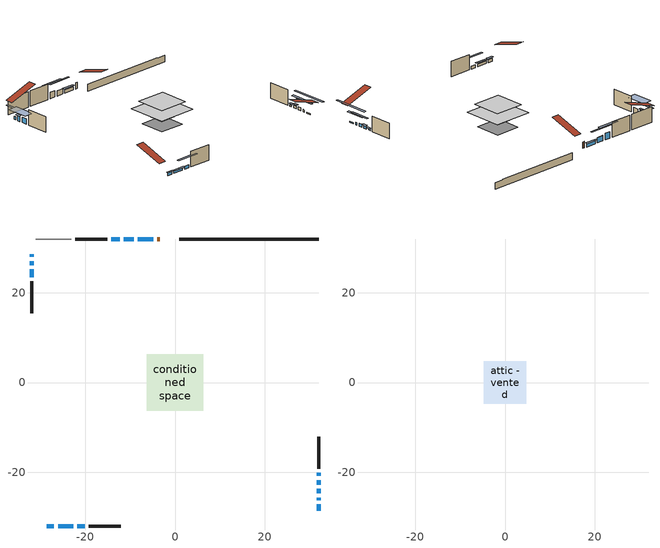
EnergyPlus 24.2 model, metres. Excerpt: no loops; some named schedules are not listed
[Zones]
conditioned space
 floor othersidecoefficients (Floor1 construction): -2.45,-2.45 -2.45,2.45 2.45,2.45 2.45,-2.45 z0.46
 floor adiabatic (AdiabaticFloorConstruction): -6.32,-6.32 -6.32,6.32 6.32,6.32 6.32,-6.32 z2.9
 floor foundation (Slab1 construction): -4.12,-4.12 -4.12,4.12 4.12,4.12 4.12,-4.12 z-1.75
 wall outside (AdiabaticWallConstruction 1): -3.39,32.02 -3.98,32.02 z0.46:2.49
 wall outside (AdiabaticWallConstruction): -32.02,28.63 -32.02,28.02 / -28.63,-32.02 -27,-32.02 / 32.02,-24.74 32.02,-23.72 / -21.79,-32.02 -20.17,-32.02 / 32.02,-22.8 32.02,-21.78 z0.46:1.38; -4.9,32.02 -8.26,32.02 z0.46:1.53; -26.07,-32.02 -22.72,-32.02 z0.46:1.27; -32.02,27.09 -32.02,26.17 z0.46:2.19; 32.02,-28.63 32.02,-27.21 z0.46:0.77; 32.02,-26.28 32.02,-25.67 z0.46:1.17; -9.19,32.02 -11.42,32.02 / -32.02,25.25 -32.02,23.47 z0.46:2.14; -12.35,32.02 -14.18,32.02 z0.46:2.49; 32.02,-20.85 32.02,-20.14 z0.46:1.02
 wall outside (Wall1 construction): -15.11,32.02 -22.22,32.02 / -19.24,-32.02 -12.12,-32.02 / -32.02,22.54 -32.02,15.43 / 32.02,-19.21 32.02,-12.1 z0.46:5.34
 wall foundation (FoundationWall1 construction): 0.93,32.02,-1.75 0.93,32.02,0.46 28.91,32.02,0.46 28.91,32.02,0.32 32.02,32.02,0.32 32.02,32.02,-1.75
 wall adiabatic (Wall3 construction): -23.15,32.02 -31.09,32.02 z0.46:5.34
 window (WindowConstruction 12): -32.02,28.63 -32.02,28.02 z0.46:1.37
 window (WindowConstruction 8): -4.9,32.02 -8.26,32.02 z0.46:1.53
 window (WindowConstruction 9): -28.63,-32.02 -27,-32.02 z0.46:1.37
 window (WindowConstruction 10): -26.07,-32.02 -22.72,-32.02 z0.46:1.27
 window (WindowConstruction 11): -32.02,27.09 -32.02,26.17 z0.46:2.19
 window (WindowConstruction 13): 32.02,-28.63 32.02,-27.21 z0.46:0.76
 window (WindowConstruction): 32.02,-26.28 32.02,-25.67 z0.46:1.17
 window (WindowConstruction 1): 32.02,-24.74 32.02,-23.72 z0.46:1.37
 window (WindowConstruction 2): -9.19,32.02 -11.42,32.02 z0.46:2.14
 window (WindowConstruction 3): -12.35,32.02 -14.18,32.02 z0.46:2.49
 window (WindowConstruction 4): -21.79,-32.02 -20.17,-32.02 z0.46:1.37
 window (WindowConstruction 5): -32.02,25.25 -32.02,23.47 z0.46:2.14
 window (WindowConstruction 6): 32.02,-22.8 32.02,-21.78 z0.46:1.37
 window (WindowConstruction 7): 32.02,-20.85 32.02,-20.14 z0.46:1.02
 door (Door): -3.39,32.02 -3.98,32.02 z0.46:2.49
 ceiling adiabatic (AdiabaticFloorConstruction): 6.32,-6.32 6.32,6.32 -6.32,6.32 -6.32,-6.32 z2.9
attic - vented
 floor to conditioned space (Floor2 construction Reversed): -4.8,-4.8 -4.8,4.8 4.8,4.8 4.8,-4.8 z5.34
 roof outside (Roof1 construction): -2.46,32.02,5.34 -2.46,22.68,8.45 0,22.68,8.45 0,32.02,5.34; -29.56,-32.02,5.34 -29.56,-22.68,8.45 -32.02,-22.68,8.45 -32.02,-32.02,5.34; -32.02,29.56,5.34 -22.68,29.56,8.45 -22.68,32.02,8.45 -32.02,32.02,5.34; 32.02,-29.56,5.34 22.68,-29.56,8.45 22.68,-32.02,8.45 32.02,-32.02,5.34
shading: -32.02,25.28 -32.02,31.37 -32.63,31.37 -32.63,25.28 z4.11; -8.56,32.02 -4.61,32.02 -4.61,32.63 -8.56,32.63 z1.83; -26.7,-32.02 -28.93,-32.02 -28.93,-32.63 -26.7,-32.63 z1.67; -22.42,-32.02 -26.37,-32.02 -26.37,-32.63 -22.42,-32.63 z1.57; -32.02,25.88 -32.02,27.39 -32.63,27.39 -32.63,25.88 z2.49; 32.02,-22.03 32.02,-33.81 32.63,-33.81 32.63,-22.03 z5.94; 32.02,-22.93 32.02,-29.02 32.63,-29.02 32.63,-22.93 z3.91; 32.02,-20.98 32.02,-27.48 32.63,-27.48 32.63,-20.98 z4.11; -14.16,32.02 -6.45,32.02 -6.45,32.63 -14.16,32.63 z4.88; -16.92,32.02 -9.61,32.02 -9.61,32.63 -16.92,32.63 z5.23; -17.27,-32.02 -24.69,-32.02 -24.69,-32.63 -17.27,-32.63 z4.27; -32.02,20.98 -32.02,27.74 -34.92,27.74 -34.92,20.98 z4.63; 32.02,-21.48 32.02,-23.09 32.63,-23.09 32.63,-21.48 z1.67; 32.02,-19.84 32.02,-21.15 32.63,-21.15 32.63,-19.84 z1.32
[Building]
Building 1: Terrain=Suburbs
[Site:Location]
Toronto Intl AP_ON: Latitude {deg}=43.68; Longitude {deg}=-79.63; Time Zone {hr}=-5; Elevation {m}=173; Keep Site Location Information=Yes
[Site:GroundTemperature:Shallow]
4.59119, 2.66285, 2.50842, 3.42352, 7.09712, 10.7536, 13.9236, 15.9317, 16.1023, 14.4691, 11.3799, 7.83558
[Site:WaterMainsTemperature]
Calculation Method=Schedule; Temperature Schedule=mains temperature schedule
[Material] Roughness=Rough; Thermal Absorptance=0.9
Name | Thickness {m} | Conductivity {W/m-K} | Density {kg/m3} | Specific Heat {J/kg-K} | Solar Absorptance | Visible Absorptance
asphalt or fiberglass shingles | 0.00635 | 0.162714 | 1121.4 | 1465.45 | 0.4 | 0.4
ceiling stud and cavity | 0.1397 | 0.0798161 | 65.682 | 1177.47 | 0.7 | 0.7
concrete 4.0 in. | 0.1016 | 1.803125 | 2242.8 | 837.4 | 0.7 | 0.7
concrete 8.0 in. | 0.2032 | 1.803125 | 2242.8 | 837.4 | 0.7 | 0.7
door material | 0.04445 | 0.053851 | 512.64 | 1214.23 | 0.7 | 0.7
floor covering | 0.0127 | 0.0433444 | 54.468 | 1339.84 | 0.6 | 0.6
floor rigid ins | 0.051816 | 0.029427 | 32.04 | 1214.23 | 0.7 | 0.7
floor rigid ins 1; wall rigid ins | 0.512978 | 0.029427 | 32.04 | 1214.23 | 0.7 | 0.7
floor stud and cavity | 0.1397 | 0.620324 | 92.3553 | 1139.71 | 0.7 | 0.7
floor stud and cavity 1 | 0.1397 | 1.75129 | 37.0049 | 1207.88 | 0.7 | 0.7
furniture material conditioned space 1 | 0.1524 | 0.115458 | 640.8 | 1214.23 | 0.6 | 0.6
gypsum board | 0.0127 | 0.160291 | 801 | 837.4 | 0.6 | 0.6
gypsum board 1 | 0.0127 | 0.160291 | 801 | 837.4 | 0.7 | 0.7
osb sheathing 0.5 in. | 0.0127 | 0.115458 | 512.64 | 1214.23 | 0.7 | 0.7
osb sheathing 0.5 in. 1 | 0.0127 | 0.115458 | 512.64 | 1214.23 | 0.74 | 0.74
osb sheathing 0.75 in. | 0.01905 | 0.115458 | 512.64 | 1214.23 | 0.7 | 0.7
wall stud and cavity | 0.1397 | 0.293854 | 139.0536 | 1170.24 | 0.7 | 0.7
wall stud and cavity 1 | 0.1397 | 0.218841 | 139.0536 | 1170.24 | 0.7 | 0.7
wall stud and cavity 2 | 0.0889 | 0.380278 | 52.3479 | 1209.89 | 0.7 | 0.7
wall stud and cavity 3 | 0.0889 | 0.391764 | 83.0341 | 1211.67 | 0.7 | 0.7
wood siding | 0.0254 | 0.102417 | 544.68 | 1172.36 | 0.74 | 0.74
wood siding 1; wood siding 2 | 0.0254 | 0.102417 | 544.68 | 1172.36 | 0.7 | 0.7
[WindowMaterial:SimpleGlazingSystem]
Name | U-Factor {W/m2-K} | Solar Heat Gain Coefficient
WindowMaterial | 5.6621 | 0.6
WindowMaterial 1 | 4.83084 | 0.65
WindowMaterial 10 | 4.20853 | 0.66
WindowMaterial 11 | 6.94363 | 0.54
WindowMaterial 2 | 3.36478 | 0.72
WindowMaterial 3 | 3.415317 | 0.65
WindowMaterial 4 | 4.41067 | 0.67
WindowMaterial 5 | 3.42327 | 0.71
WindowMaterial 6 | 5.760331 | 0.59
WindowMaterial 7 | 4.27326 | 0.68
WindowMaterial 8 | 4.49187 | 0.67
WindowMaterial 9 | 4.25169 | 0.65
[Construction]
AdiabaticFloorConstruction: floor stud and cavity 1, floor rigid ins 1, osb sheathing 0.75 in., floor covering
AdiabaticWallConstruction: wood siding 1, wall rigid ins, wall stud and cavity 2, gypsum board
AdiabaticWallConstruction 1: wood siding 2, wall rigid ins, wall stud and cavity 2, gypsum board
Door: door material
Floor1 construction: floor stud and cavity, floor rigid ins, osb sheathing 0.75 in., floor covering
Floor2 construction Reversed: gypsum board, ceiling stud and cavity
FoundationWall1 construction: concrete 8.0 in., gypsum board 1
furniture construction conditioned space 1: furniture material conditioned space 1
PartitionWallConstruction: gypsum board, wall stud and cavity 3, gypsum board
Roof1 construction: asphalt or fiberglass shingles
Slab1 construction: concrete 4.0 in.
Wall1 construction: wood siding, osb sheathing 0.5 in., wall stud and cavity, gypsum board
Wall3 construction: osb sheathing 0.5 in. 1, wall stud and cavity 1, gypsum board
WindowConstruction: WindowMaterial
WindowConstruction 1; WindowConstruction 6: WindowMaterial 1
WindowConstruction 10: WindowMaterial 8
WindowConstruction 11: WindowMaterial 9
WindowConstruction 12: WindowMaterial 10
WindowConstruction 13: WindowMaterial 11
WindowConstruction 2: WindowMaterial 2
WindowConstruction 3: WindowMaterial 3
WindowConstruction 4; WindowConstruction 9: WindowMaterial 4
WindowConstruction 5: WindowMaterial 5
WindowConstruction 7: WindowMaterial 6
WindowConstruction 8: WindowMaterial 7
[Zone] Multiplier=1; Part of Total Floor Area=Yes
Name | Volume {m3}
attic - vented | 46.4856
conditioned space | 560.5
[Space]
Name | Zone | Volume {m3}
attic - vented 1 | attic - vented | 46.4856
conditioned space 1 | conditioned space | 560.5
[ZoneInfiltration:EffectiveLeakageArea]
infil attic - vented 1: Zone or Space=attic - vented 1; Schedule=Always On Discrete; Effective Air Leakage Area {cm2}=3805.66; Stack Coefficient=0.000216514; Wind Coefficient=9.94176e-06
[ZoneMixing]
whole house fan mix: Zone or Space=attic - vented; Schedule=Always On Continuous; Design Flow Rate Calculation Method=Flow/Zone; Design Flow Rate {m3/s}=0; Source Zone or Space=conditioned space
[SurfaceProperty:OtherSideCoefficients]
other non-freezing space: Combined Convective/Radiative Film Coefficient {W/m2-K}=8.35; Constant Temperature Coefficient=1; External Dry-Bulb Temperature Coefficient=0; Ground Temperature Coefficient=0; Wind Speed Coefficient=0; Zone Air Temperature Coefficient=0; Constant Temperature Schedule=other non-freezing space; Previous Other Side Temperature Coefficient=0
[SurfaceProperty:ExposedFoundationPerimeter]
Slab1: Exposed Perimeter Calculation Method=TotalExposedPerimeter; Total Exposed Perimeter {m}=31.09
[InternalMass] Zone or ZoneList=conditioned space; Space or SpaceList=conditioned space 1
Name | Construction | Surface Area {m2}
furniture mass conditioned space 1 | furniture construction conditioned space 1 | 100.792
partition wall mass | PartitionWallConstruction | 251.98
[Lights]
interior lighting: Zone or ZoneList or Space or SpaceList=conditioned space 1; Schedule=interior lighting schedule; Design Level Calculation Method=LightingLevel; Lighting Level {W}=343.2; Return Air Fraction=0; Fraction Radiant=0.6; Fraction Visible=0.2; Fraction Replaceable=1
[People]
occupants: Zone or ZoneList or Space or SpaceList=conditioned space 1; Number of People Schedule=occupants schedule; Number of People Calculation Method=People; Number of People=3; Fraction Radiant=0.314171; Sensible Heat Fraction=0.56303; Activity Level Schedule=occupants activity schedule; Carbon Dioxide Generation Rate {m3/s-W}=0; Enable ASHRAE 55 Comfort Warnings=No; Mean Radiant Temperature Calculation Type=EnclosureAveraged
[ElectricEquipment] Zone or ZoneList or Space or SpaceList=conditioned space 1; Design Level Calculation Method=EquipmentLevel
Name | Schedule | Design Level {W} | Fraction Latent | Fraction Radiant | Fraction Lost
clothes dryer | clothes dryer schedule | 140.772 | 0.015 | 0.081 | 0.85
clothes washer | clothes washer schedule | 32.1985 | 0.03 | 0.162 | 0.7
cooking range | cooking range schedule | 208.969 | 0.08 | 0.432 | 0.2
dishwasher | dishwasher schedule | 66.8632 | 0.3 | 0.18 | 0.4
fridge | fridge schedule | 72.9452 | 0 | 0.6 | 0
mech vent bath fan 0 | mech vent bath fan 0 schedule | 50.2 | 0 | 0 | 1
mech vent bath fan 1 | mech vent bath fan 1 schedule | 50.2 | 0 | 0 | 1
mech vent house fan | mech vent house fan schedule | 0 | 0 | 0 | 1
mech vent house fan cfis | mech vent house fan cfis schedule | 0 | 0 | 0 | 0
misc plug loads | misc plug loads schedule | 494.7 | 0.045 | 0.513 | 0.1
whole house fan | Always On Discrete | 0 | 0 | 0 | 1
[OtherEquipment] Zone or ZoneList or Space or SpaceList=conditioned space 1; Design Level Calculation Method=EquipmentLevel
Name | Fuel Type | Schedule | Design Level {W} | Fraction Latent | Fraction Radiant | Fraction Lost
clothes dryer 1 | Electricity | clothes dryer schedule | 0 | 0.015 | 0.081 | 0.85
cooking range 1 | Electricity | cooking range schedule | 0 | 0.08 | 0.432 | 0.2
general water use latent | None | general water use schedule | 59.3978 | 1 | 0 | 0
general water use sensible | None | general water use schedule | -58.539 | 0 | 0.6 | 0
mech vent house fan latent load | None | Always On Discrete | 0 | 1 | 0 | 0
mech vent house fan sensible load | None | Always On Discrete | 0 | 0 | 0 | 0
water heater energy adjustment1 | NaturalGas | Always On Discrete | 0.01 | 0 | 0 | 1
[ZoneInfiltration:DesignFlowRate] Zone or ZoneList or Space or SpaceList=conditioned space 1; Schedule=Always On Discrete; Design Flow Rate Calculation Method=Flow/Zone; Design Flow Rate {m3/s}=0
infil flow; natural vent flow; whole house fan flow
[Foundation:Kiva]
Foundation Kiva 1: Initial Indoor Air Temperature {C}=18; Wall Height Above Grade {m}=0.460004; Wall Depth Below Slab {m}=0.2032
[Foundation:Kiva:Settings]
Soil Conductivity {W/m-K}=0.849921; Soil Density {kg/m3}=1842.3; Soil Specific Heat {J/kg-K}=418.7; Ground Solar Absorptivity=0.9; Ground Thermal Absorptivity=0.9; Ground Surface Roughness {m}=0.03; Far-Field Width {m}=40; Deep-Ground Boundary Condition=ZeroFlux; Deep-Ground Depth {m}=40; Minimum Cell Dimension {m}=0.2; Maximum Cell Growth Coefficient=3; Simulation Timestep=Timestep
[Exterior:Lights]
exterior lighting: Schedule=exterior lighting schedule; Design Level {W}=75.6
[Schedule:Constant]
Name | Hourly Value
Always On Continuous; mech vent house fan schedule; mech vent house fan cfis schedule; Always On Discrete | 1
other non-freezing space; fridge schedule | 0
occupants activity schedule | 117.228
[Schedule:Week:Daily]
interior lighting schedule Week Rule - Jan1-Jan27: interior lighting schedule day, interior lighting schedule day, interior lighting schedule day, interior lighting schedule day, interior lighting schedule day, interior lighting schedule day, interior lighting schedule day, interior lighting schedule default day, interior lighting schedule default day, interior lighting schedule default day, interior lighting schedule default day, interior lighting schedule default day
interior lighting schedule Week Rule - Jan28-Feb3: interior lighting schedule day, interior lighting schedule day, interior lighting schedule day, interior lighting schedule day, interior lighting schedule day 1, interior lighting schedule day 1, interior lighting schedule day 1, interior lighting schedule default day, interior lighting schedule default day, interior lighting schedule default day, interior lighting schedule default day, interior lighting schedule default day
interior lighting schedule Week Rule - Feb4-Feb24: interior lighting schedule day 1, interior lighting schedule day 1, interior lighting schedule day 1, interior lighting schedule day 1, interior lighting schedule day 1, interior lighting schedule day 1, interior lighting schedule day 1, interior lighting schedule default day, interior lighting schedule default day, interior lighting schedule default day, interior lighting schedule default day, interior lighting schedule default day
interior lighting schedule Week Rule - Feb25-Mar3: interior lighting schedule day 1, interior lighting schedule day 1, interior lighting schedule day 1, interior lighting schedule day 1, interior lighting schedule day 2, interior lighting schedule day 2, interior lighting schedule day 2, interior lighting schedule default day, interior lighting schedule default day, interior lighting schedule default day, interior lighting schedule default day, interior lighting schedule default day
interior lighting schedule Week Rule - Mar4-Mar31: interior lighting schedule day 2, interior lighting schedule day 2, interior lighting schedule day 2, interior lighting schedule day 2, interior lighting schedule day 2, interior lighting schedule day 2, interior lighting schedule day 2, interior lighting schedule default day, interior lighting schedule default day, interior lighting schedule default day, interior lighting schedule default day, interior lighting schedule default day
interior lighting schedule Week Rule - Apr1-Apr28: interior lighting schedule day 3, interior lighting schedule day 3, interior lighting schedule day 3, interior lighting schedule day 3, interior lighting schedule day 3, interior lighting schedule day 3, interior lighting schedule day 3, interior lighting schedule default day, interior lighting schedule default day, interior lighting schedule default day, interior lighting schedule default day, interior lighting schedule default day
interior lighting schedule Week Rule - Apr29-May5: interior lighting schedule day 3, interior lighting schedule day 3, interior lighting schedule day 4, interior lighting schedule day 4, interior lighting schedule day 4, interior lighting schedule day 4, interior lighting schedule day 4, interior lighting schedule default day, interior lighting schedule default day, interior lighting schedule default day, interior lighting schedule default day, interior lighting schedule default day
interior lighting schedule Week Rule - May6-May26: interior lighting schedule day 4, interior lighting schedule day 4, interior lighting schedule day 4, interior lighting schedule day 4, interior lighting schedule day 4, interior lighting schedule day 4, interior lighting schedule day 4, interior lighting schedule default day, interior lighting schedule default day, interior lighting schedule default day, interior lighting schedule default day, interior lighting schedule default day
interior lighting schedule Week Rule - May27-Jun2: interior lighting schedule day 4, interior lighting schedule day 4, interior lighting schedule day 4, interior lighting schedule day 4, interior lighting schedule day 4, interior lighting schedule day 5, interior lighting schedule day 5, interior lighting schedule default day, interior lighting schedule default day, interior lighting schedule default day, interior lighting schedule default day, interior lighting schedule default day
interior lighting schedule Week Rule - Jun3-Jun30: interior lighting schedule day 5, interior lighting schedule day 5, interior lighting schedule day 5, interior lighting schedule day 5, interior lighting schedule day 5, interior lighting schedule day 5, interior lighting schedule day 5, interior lighting schedule default day, interior lighting schedule default day, interior lighting schedule default day, interior lighting schedule default day, interior lighting schedule default day
interior lighting schedule Week Rule - Jul1-Jul28: interior lighting schedule day 6, interior lighting schedule day 6, interior lighting schedule day 6, interior lighting schedule day 6, interior lighting schedule day 6, interior lighting schedule day 6, interior lighting schedule day 6, interior lighting schedule default day, interior lighting schedule default day, interior lighting schedule default day, interior lighting schedule default day, interior lighting schedule default day
interior lighting schedule Week Rule - Jul29-Aug4: interior lighting schedule day 6, interior lighting schedule day 6, interior lighting schedule day 6, interior lighting schedule day 7, interior lighting schedule day 7, interior lighting schedule day 7, interior lighting schedule day 7, interior lighting schedule default day, interior lighting schedule default day, interior lighting schedule default day, interior lighting schedule default day, interior lighting schedule default day
interior lighting schedule Week Rule - Aug5-Aug25: interior lighting schedule day 7, interior lighting schedule day 7, interior lighting schedule day 7, interior lighting schedule day 7, interior lighting schedule day 7, interior lighting schedule day 7, interior lighting schedule day 7, interior lighting schedule default day, interior lighting schedule default day, interior lighting schedule default day, interior lighting schedule default day, interior lighting schedule default day
interior lighting schedule Week Rule - Aug26-Sep1: interior lighting schedule day 7, interior lighting schedule day 7, interior lighting schedule day 7, interior lighting schedule day 7, interior lighting schedule day 7, interior lighting schedule day 7, interior lighting schedule day 8, interior lighting schedule default day, interior lighting schedule default day, interior lighting schedule default day, interior lighting schedule default day, interior lighting schedule default day
interior lighting schedule Week Rule - Sep2-Sep29: interior lighting schedule day 8, interior lighting schedule day 8, interior lighting schedule day 8, interior lighting schedule day 8, interior lighting schedule day 8, interior lighting schedule day 8, interior lighting schedule day 8, interior lighting schedule default day, interior lighting schedule default day, interior lighting schedule default day, interior lighting schedule default day, interior lighting schedule default day
interior lighting schedule Week Rule - Sep30-Oct6: interior lighting schedule day 8, interior lighting schedule day 9, interior lighting schedule day 9, interior lighting schedule day 9, interior lighting schedule day 9, interior lighting schedule day 9, interior lighting schedule day 9, interior lighting schedule default day, interior lighting schedule default day, interior lighting schedule default day, interior lighting schedule default day, interior lighting schedule default day
interior lighting schedule Week Rule - Oct7-Oct27: interior lighting schedule day 9, interior lighting schedule day 9, interior lighting schedule day 9, interior lighting schedule day 9, interior lighting schedule day 9, interior lighting schedule day 9, interior lighting schedule day 9, interior lighting schedule default day, interior lighting schedule default day, interior lighting schedule default day, interior lighting schedule default day, interior lighting schedule default day
interior lighting schedule Week Rule - Oct28-Nov3: interior lighting schedule day 9, interior lighting schedule day 9, interior lighting schedule day 9, interior lighting schedule day 9, interior lighting schedule day 10, interior lighting schedule day 10, interior lighting schedule day 10, interior lighting schedule default day, interior lighting schedule default day, interior lighting schedule default day, interior lighting schedule default day, interior lighting schedule default day
interior lighting schedule Week Rule - Nov4-Nov24: interior lighting schedule day 10, interior lighting schedule day 10, interior lighting schedule day 10, interior lighting schedule day 10, interior lighting schedule day 10, interior lighting schedule day 10, interior lighting schedule day 10, interior lighting schedule default day, interior lighting schedule default day, interior lighting schedule default day, interior lighting schedule default day, interior lighting schedule default day
interior lighting schedule Week Rule - Nov25-Dec1: interior lighting schedule day 10, interior lighting schedule day 10, interior lighting schedule day 10, interior lighting schedule day 10, interior lighting schedule day 10, interior lighting schedule day 10, interior lighting schedule day 11, interior lighting schedule default day, interior lighting schedule default day, interior lighting schedule default day, interior lighting schedule default day, interior lighting schedule default day
interior lighting schedule Week Rule - Dec2-Dec31: interior lighting schedule day 11, interior lighting schedule day 11, interior lighting schedule day 11, interior lighting schedule day 11, interior lighting schedule day 11, interior lighting schedule day 11, interior lighting schedule day 11, interior lighting schedule default day, interior lighting schedule default day, interior lighting schedule default day, interior lighting schedule default day, interior lighting schedule default day
occupants schedule Week Rule - Jan1-Dec31: occupants schedule day, occupants schedule day, occupants schedule day, occupants schedule day, occupants schedule day, occupants schedule day, occupants schedule day, occupants schedule default day, occupants schedule default day, occupants schedule default day, occupants schedule default day, occupants schedule default day
clothes dryer schedule Week Rule - Jan1-Dec31: clothes dryer schedule day, clothes dryer schedule day, clothes dryer schedule day, clothes dryer schedule day, clothes dryer schedule day, clothes dryer schedule day, clothes dryer schedule day, clothes dryer schedule default day, clothes dryer schedule default day, clothes dryer schedule default day, clothes dryer schedule default day, clothes dryer schedule default day
clothes washer schedule Week Rule - Jan1-Dec31: clothes washer schedule day, clothes washer schedule day, clothes washer schedule day, clothes washer schedule day, clothes washer schedule day, clothes washer schedule day, clothes washer schedule day, clothes washer schedule default day, clothes washer schedule default day, clothes washer schedule default day, clothes washer schedule default day, clothes washer schedule default day
cooking range schedule Week Rule - Jan1-Dec31: cooking range schedule day, cooking range schedule day, cooking range schedule day, cooking range schedule day, cooking range schedule day, cooking range schedule day, cooking range schedule day, cooking range schedule default day, cooking range schedule default day, cooking range schedule default day, cooking range schedule default day, cooking range schedule default day
dishwasher schedule Week Rule - Jan1-Dec31: dishwasher schedule day, dishwasher schedule day, dishwasher schedule day, dishwasher schedule day, dishwasher schedule day, dishwasher schedule day, dishwasher schedule day, dishwasher schedule default day, dishwasher schedule default day, dishwasher schedule default day, dishwasher schedule default day, dishwasher schedule default day
mech vent bath fan 0 schedule Week Rule - Jan1-Dec31: mech vent bath fan 0 schedule day, mech vent bath fan 0 schedule day, mech vent bath fan 0 schedule day, mech vent bath fan 0 schedule day, mech vent bath fan 0 schedule day, mech vent bath fan 0 schedule day, mech vent bath fan 0 schedule day, mech vent bath fan 0 schedule default day, mech vent bath fan 0 schedule default day, mech vent bath fan 0 schedule default day, mech vent bath fan 0 schedule default day, mech vent bath fan 0 schedule default day
mech vent bath fan 1 schedule Week Rule - Jan1-Dec31: mech vent bath fan 1 schedule day, mech vent bath fan 1 schedule day, mech vent bath fan 1 schedule day, mech vent bath fan 1 schedule day, mech vent bath fan 1 schedule day, mech vent bath fan 1 schedule day, mech vent bath fan 1 schedule day, mech vent bath fan 1 schedule default day, mech vent bath fan 1 schedule default day, mech vent bath fan 1 schedule default day, mech vent bath fan 1 schedule default day, mech vent bath fan 1 schedule default day
misc plug loads schedule Week Rule - Jan1-Dec31: misc plug loads schedule day, misc plug loads schedule day, misc plug loads schedule day, misc plug loads schedule day, misc plug loads schedule day, misc plug loads schedule day, misc plug loads schedule day, misc plug loads schedule default day, misc plug loads schedule default day, misc plug loads schedule default day, misc plug loads schedule default day, misc plug loads schedule default day
general water use schedule Week Rule - Jan1-Dec31: general water use schedule day, general water use schedule day, general water use schedule day, general water use schedule day, general water use schedule day, general water use schedule day, general water use schedule day, general water use schedule default day, general water use schedule default day, general water use schedule default day, general water use schedule default day, general water use schedule default day
exterior lighting schedule Week Rule - Jan1-Jan27: exterior lighting schedule day, exterior lighting schedule day, exterior lighting schedule day, exterior lighting schedule day, exterior lighting schedule day, exterior lighting schedule day, exterior lighting schedule day, exterior lighting schedule default day, exterior lighting schedule default day, exterior lighting schedule default day, exterior lighting schedule default day, exterior lighting schedule default day
exterior lighting schedule Week Rule - Jan28-Feb3: exterior lighting schedule day, exterior lighting schedule day, exterior lighting schedule day, exterior lighting schedule day, exterior lighting schedule day 1, exterior lighting schedule day 1, exterior lighting schedule day 1, exterior lighting schedule default day, exterior lighting schedule default day, exterior lighting schedule default day, exterior lighting schedule default day, exterior lighting schedule default day
exterior lighting schedule Week Rule - Feb4-Feb24: exterior lighting schedule day 1, exterior lighting schedule day 1, exterior lighting schedule day 1, exterior lighting schedule day 1, exterior lighting schedule day 1, exterior lighting schedule day 1, exterior lighting schedule day 1, exterior lighting schedule default day, exterior lighting schedule default day, exterior lighting schedule default day, exterior lighting schedule default day, exterior lighting schedule default day
exterior lighting schedule Week Rule - Feb25-Mar3: exterior lighting schedule day 1, exterior lighting schedule day 1, exterior lighting schedule day 1, exterior lighting schedule day 1, exterior lighting schedule day 2, exterior lighting schedule day 2, exterior lighting schedule day 2, exterior lighting schedule default day, exterior lighting schedule default day, exterior lighting schedule default day, exterior lighting schedule default day, exterior lighting schedule default day
exterior lighting schedule Week Rule - Mar4-Mar31: exterior lighting schedule day 2, exterior lighting schedule day 2, exterior lighting schedule day 2, exterior lighting schedule day 2, exterior lighting schedule day 2, exterior lighting schedule day 2, exterior lighting schedule day 2, exterior lighting schedule default day, exterior lighting schedule default day, exterior lighting schedule default day, exterior lighting schedule default day, exterior lighting schedule default day
exterior lighting schedule Week Rule - Apr1-Apr28: exterior lighting schedule day 3, exterior lighting schedule day 3, exterior lighting schedule day 3, exterior lighting schedule day 3, exterior lighting schedule day 3, exterior lighting schedule day 3, exterior lighting schedule day 3, exterior lighting schedule default day, exterior lighting schedule default day, exterior lighting schedule default day, exterior lighting schedule default day, exterior lighting schedule default day
exterior lighting schedule Week Rule - Apr29-May5: exterior lighting schedule day 3, exterior lighting schedule day 3, exterior lighting schedule day 4, exterior lighting schedule day 4, exterior lighting schedule day 4, exterior lighting schedule day 4, exterior lighting schedule day 4, exterior lighting schedule default day, exterior lighting schedule default day, exterior lighting schedule default day, exterior lighting schedule default day, exterior lighting schedule default day
exterior lighting schedule Week Rule - May6-May26: exterior lighting schedule day 4, exterior lighting schedule day 4, exterior lighting schedule day 4, exterior lighting schedule day 4, exterior lighting schedule day 4, exterior lighting schedule day 4, exterior lighting schedule day 4, exterior lighting schedule default day, exterior lighting schedule default day, exterior lighting schedule default day, exterior lighting schedule default day, exterior lighting schedule default day
exterior lighting schedule Week Rule - May27-Jun2: exterior lighting schedule day 4, exterior lighting schedule day 4, exterior lighting schedule day 4, exterior lighting schedule day 4, exterior lighting schedule day 4, exterior lighting schedule day 5, exterior lighting schedule day 5, exterior lighting schedule default day, exterior lighting schedule default day, exterior lighting schedule default day, exterior lighting schedule default day, exterior lighting schedule default day
exterior lighting schedule Week Rule - Jun3-Jun30: exterior lighting schedule day 5, exterior lighting schedule day 5, exterior lighting schedule day 5, exterior lighting schedule day 5, exterior lighting schedule day 5, exterior lighting schedule day 5, exterior lighting schedule day 5, exterior lighting schedule default day, exterior lighting schedule default day, exterior lighting schedule default day, exterior lighting schedule default day, exterior lighting schedule default day
exterior lighting schedule Week Rule - Jul1-Jul28: exterior lighting schedule day 6, exterior lighting schedule day 6, exterior lighting schedule day 6, exterior lighting schedule day 6, exterior lighting schedule day 6, exterior lighting schedule day 6, exterior lighting schedule day 6, exterior lighting schedule default day, exterior lighting schedule default day, exterior lighting schedule default day, exterior lighting schedule default day, exterior lighting schedule default day
exterior lighting schedule Week Rule - Jul29-Aug4: exterior lighting schedule day 6, exterior lighting schedule day 6, exterior lighting schedule day 6, exterior lighting schedule day 7, exterior lighting schedule day 7, exterior lighting schedule day 7, exterior lighting schedule day 7, exterior lighting schedule default day, exterior lighting schedule default day, exterior lighting schedule default day, exterior lighting schedule default day, exterior lighting schedule default day
exterior lighting schedule Week Rule - Aug5-Aug25: exterior lighting schedule day 7, exterior lighting schedule day 7, exterior lighting schedule day 7, exterior lighting schedule day 7, exterior lighting schedule day 7, exterior lighting schedule day 7, exterior lighting schedule day 7, exterior lighting schedule default day, exterior lighting schedule default day, exterior lighting schedule default day, exterior lighting schedule default day, exterior lighting schedule default day
exterior lighting schedule Week Rule - Aug26-Sep1: exterior lighting schedule day 7, exterior lighting schedule day 7, exterior lighting schedule day 7, exterior lighting schedule day 7, exterior lighting schedule day 7, exterior lighting schedule day 7, exterior lighting schedule day 8, exterior lighting schedule default day, exterior lighting schedule default day, exterior lighting schedule default day, exterior lighting schedule default day, exterior lighting schedule default day
exterior lighting schedule Week Rule - Sep2-Sep29: exterior lighting schedule day 8, exterior lighting schedule day 8, exterior lighting schedule day 8, exterior lighting schedule day 8, exterior lighting schedule day 8, exterior lighting schedule day 8, exterior lighting schedule day 8, exterior lighting schedule default day, exterior lighting schedule default day, exterior lighting schedule default day, exterior lighting schedule default day, exterior lighting schedule default day
exterior lighting schedule Week Rule - Sep30-Oct6: exterior lighting schedule day 8, exterior lighting schedule day 9, exterior lighting schedule day 9, exterior lighting schedule day 9, exterior lighting schedule day 9, exterior lighting schedule day 9, exterior lighting schedule day 9, exterior lighting schedule default day, exterior lighting schedule default day, exterior lighting schedule default day, exterior lighting schedule default day, exterior lighting schedule default day
exterior lighting schedule Week Rule - Oct7-Oct27: exterior lighting schedule day 9, exterior lighting schedule day 9, exterior lighting schedule day 9, exterior lighting schedule day 9, exterior lighting schedule day 9, exterior lighting schedule day 9, exterior lighting schedule day 9, exterior lighting schedule default day, exterior lighting schedule default day, exterior lighting schedule default day, exterior lighting schedule default day, exterior lighting schedule default day
exterior lighting schedule Week Rule - Oct28-Nov3: exterior lighting schedule day 9, exterior lighting schedule day 9, exterior lighting schedule day 9, exterior lighting schedule day 9, exterior lighting schedule day 10, exterior lighting schedule day 10, exterior lighting schedule day 10, exterior lighting schedule default day, exterior lighting schedule default day, exterior lighting schedule default day, exterior lighting schedule default day, exterior lighting schedule default day
exterior lighting schedule Week Rule - Nov4-Nov24: exterior lighting schedule day 10, exterior lighting schedule day 10, exterior lighting schedule day 10, exterior lighting schedule day 10, exterior lighting schedule day 10, exterior lighting schedule day 10, exterior lighting schedule day 10, exterior lighting schedule default day, exterior lighting schedule default day, exterior lighting schedule default day, exterior lighting schedule default day, exterior lighting schedule default day
[Schedule:Year]
interior lighting schedule: interior lighting schedule Week Rule - Jan1-Jan27, 1, 1, 1, 27, interior lighting schedule Week Rule - Jan28-Feb3, 1, 28, 2, 3, interior lighting schedule Week Rule - Feb4-Feb24, 2, 4, 2, 24, interior lighting schedule Week Rule - Feb25-Mar3, 2, 25, 3, 3, interior lighting schedule Week Rule - Mar4-Mar31, 3, 4, 3, 31, interior lighting schedule Week Rule - Apr1-Apr28, 4, 1, 4, 28, interior lighting schedule Week Rule - Apr29-May5, 4, 29, 5, 5, interior lighting schedule Week Rule - May6-May26, 5, 6, 5, 26, interior lighting schedule Week Rule - May27-Jun2, 5, 27, 6, 2, interior lighting schedule Week Rule - Jun3-Jun30, 6, 3, 6, 30, interior lighting schedule Week Rule - Jul1-Jul28, 7, 1, 7, 28, interior lighting schedule Week Rule - Jul29-Aug4, 7, 29, 8, 4, interior lighting schedule Week Rule - Aug5-Aug25, 8, 5, 8, 25, interior lighting schedule Week Rule - Aug26-Sep1, 8, 26, 9, 1, interior lighting schedule Week Rule - Sep2-Sep29, 9, 2, 9, 29, interior lighting schedule Week Rule - Sep30-Oct6, 9, 30, 10, 6, interior lighting schedule Week Rule - Oct7-Oct27, 10, 7, 10, 27, interior lighting schedule Week Rule - Oct28-Nov3, 10, 28, 11, 3, interior lighting schedule Week Rule - Nov4-Nov24, 11, 4, 11, 24, interior lighting schedule Week Rule - Nov25-Dec1, 11, 25, 12, 1, interior lighting schedule Week Rule - Dec2-Dec31, 12, 2, 12, 31
occupants schedule: occupants schedule Week Rule - Jan1-Dec31, 1, 1, 12, 31
clothes dryer schedule: clothes dryer schedule Week Rule - Jan1-Dec31, 1, 1, 12, 31
clothes washer schedule: clothes washer schedule Week Rule - Jan1-Dec31, 1, 1, 12, 31
cooking range schedule: cooking range schedule Week Rule - Jan1-Dec31, 1, 1, 12, 31
dishwasher schedule: dishwasher schedule Week Rule - Jan1-Dec31, 1, 1, 12, 31
mech vent bath fan 0 schedule: mech vent bath fan 0 schedule Week Rule - Jan1-Dec31, 1, 1, 12, 31
mech vent bath fan 1 schedule: mech vent bath fan 1 schedule Week Rule - Jan1-Dec31, 1, 1, 12, 31
misc plug loads schedule: misc plug loads schedule Week Rule - Jan1-Dec31, 1, 1, 12, 31
general water use schedule: general water use schedule Week Rule - Jan1-Dec31, 1, 1, 12, 31
exterior lighting schedule: exterior lighting schedule Week Rule - Jan1-Jan27, 1, 1, 1, 27, exterior lighting schedule Week Rule - Jan28-Feb3, 1, 28, 2, 3, exterior lighting schedule Week Rule - Feb4-Feb24, 2, 4, 2, 24, exterior lighting schedule Week Rule - Feb25-Mar3, 2, 25, 3, 3, exterior lighting schedule Week Rule - Mar4-Mar31, 3, 4, 3, 31, exterior lighting schedule Week Rule - Apr1-Apr28, 4, 1, 4, 28, exterior lighting schedule Week Rule - Apr29-May5, 4, 29, 5, 5, exterior lighting schedule Week Rule - May6-May26, 5, 6, 5, 26, exterior lighting schedule Week Rule - May27-Jun2, 5, 27, 6, 2, exterior lighting schedule Week Rule - Jun3-Jun30, 6, 3, 6, 30, exterior lighting schedule Week Rule - Jul1-Jul28, 7, 1, 7, 28, exterior lighting schedule Week Rule - Jul29-Aug4, 7, 29, 8, 4, exterior lighting schedule Week Rule - Aug5-Aug25, 8, 5, 8, 25, exterior lighting schedule Week Rule - Aug26-Sep1, 8, 26, 9, 1, exterior lighting schedule Week Rule - Sep2-Sep29, 9, 2, 9, 29, exterior lighting schedule Week Rule - Sep30-Oct6, 9, 30, 10, 6, exterior lighting schedule Week Rule - Oct7-Oct27, 10, 7, 10, 27, exterior lighting schedule Week Rule - Oct28-Nov3, 10, 28, 11, 3, exterior lighting schedule Week Rule - Nov4-Nov24, 11, 4, 11, 24, exterior lighting schedule Week Rule - Nov25-Dec1, 11, 25, 12, 1, exterior lighting schedule Week Rule - Dec2-Dec31, 12, 2, 12, 31
[Schedule:Compact]
mains temperature schedule: Through: 01/01, For: AllDays, Until: 24:00, 8.43722, Through: 01/02, For: AllDays, Until: 24:00, 8.37111, Through: 01/03, For: AllDays, Until: 24:00, 8.30611, Through: 01/04, For: AllDays, Until: 24:00, 8.24222, Through: 01/05, For: AllDays, Until: 24:00, 8.17944, Through: 01/06, For: AllDays, Until: 24:00, 8.11833, Through: 01/07, For: AllDays, Until: 24:00, 8.05833, Through: 01/08, For: AllDays, Until: 24:00, 7.99944, Through: 01/09, For: AllDays, Until: 24:00, 7.94222, Through: 01/10, For: AllDays, Until: 24:00, 7.88611, Through: 01/11, For: AllDays, Until: 24:00, 7.83167, Through: 01/12, For: AllDays, Until: 24:00, 7.77833, Through: 01/13, For: AllDays, Until: 24:00, 7.72611, Through: 01/14, For: AllDays, Until: 24:00, 7.67556, Through: 01/15, For: AllDays, Until: 24:00, 7.62667, Through: 01/16, For: AllDays, Until: 24:00, 7.57889, Through: 01/17, For: AllDays, Until: 24:00, 7.53278, Through: 01/18, For: AllDays, Until: 24:00, 7.48778, Through: 01/19, For: AllDays, Until: 24:00, 7.44444, Through: 01/20, For: AllDays, Until: 24:00, 7.40278, Through: 01/21, For: AllDays, Until: 24:00, 7.36278, Through: 01/22, For: AllDays, Until: 24:00, 7.32389, Through: 01/23, For: AllDays, Until: 24:00, 7.28667, Through: 01/24, For: AllDays, Until: 24:00, 7.25056, Through: 01/25, For: AllDays, Until: 24:00, 7.21667, Through: 01/26, For: AllDays, Until: 24:00, 7.18389, Through: 01/27, For: AllDays, Until: 24:00, 7.15278, Through: 01/28, For: AllDays, Until: 24:00, 7.12333, Through: 01/29, For: AllDays, Until: 24:00, 7.09556, Through: 01/30, For: AllDays, Until: 24:00, 7.06944, Through: 01/31, For: AllDays, Until: 24:00, 7.04444, Through: 02/01, For: AllDays, Until: 24:00, 7.02167, Through: 02/02, For: AllDays, Until: 24:00, 7, Through: 02/03, For: AllDays, Until: 24:00, 6.98, Through: 02/04, For: AllDays, Until: 24:00, 6.96222, Through: 02/05, For: AllDays, Until: 24:00, 6.94556, Through: 02/06, For: AllDays, Until: 24:00, 6.93056, Through: 02/07, For: AllDays, Until: 24:00, 6.91722, Through: 02/08, For: AllDays, Until: 24:00, 6.90556, Through: 02/09, For: AllDays, Until: 24:00, 6.89556, Through: 02/10, For: AllDays, Until: 24:00, 6.88722, Through: 02/11, For: AllDays, Until: 24:00, 6.88056, Through: 02/12, For: AllDays, Until: 24:00, 6.875, Through: 02/13, For: AllDays, Until: 24:00, 6.87167, Through: 02/14, For: AllDays, Until: 24:00, 6.87, Through: 02/15, For: AllDays, Until: 24:00, 6.87, Through: 02/16, For: AllDays, Until: 24:00, 6.87167, Through: 02/17, For: AllDays, Until: 24:00, 6.875, Through: 02/18, For: AllDays, Until: 24:00, 6.88, Through: 02/19, For: AllDays, Until: 24:00, 6.88611, Through: 02/20, For: AllDays, Until: 24:00, 6.89444, Through: 02/21, For: AllDays, Until: 24:00, 6.90444, Through: 02/22, For: AllDays, Until: 24:00, 6.91611, Through: 02/23, For: AllDays, Until: 24:00, 6.92889, Through: 02/24, For: AllDays, Until: 24:00, 6.94389, Through: 02/25, For: AllDays, Until: 24:00, 6.96056, Through: 02/26, For: AllDays, Until: 24:00, 6.97833, Through: 02/27, For: AllDays, Until: 24:00, 6.99833, Through: 02/28, For: AllDays, Until: 24:00, 7.01944, Through: 03/01, For: AllDays, Until: 24:00, 7.04222, Through: 03/02, For: AllDays, Until: 24:00, 7.06667, Through: 03/03, For: AllDays, Until: 24:00, 7.09278, Through: 03/04, For: AllDays, Until: 24:00, 7.12056, Through: 03/05, For: AllDays, Until: 24:00, 7.15, Through: 03/06, For: AllDays, Until: 24:00, 7.18111, Through: 03/07, For: AllDays, Until: 24:00, 7.21333, Through: 03/08, For: AllDays, Until: 24:00, 7.24722, Through: 03/09, For: AllDays, Until: 24:00, 7.28278, Through: 03/10, For: AllDays, Until: 24:00, 7.32, Through: 03/11, For: AllDays, Until: 24:00, 7.35889, Through: 03/12, For: AllDays, Until: 24:00, 7.39889, Through: 03/13, For: AllDays, Until: 24:00, 7.44056, Through: 03/14, For: AllDays, Until: 24:00, 7.48389, Through: 03/15, For: AllDays, Until: 24:00, 7.52833, Through: 03/16, For: AllDays, Until: 24:00, 7.57444, Through: 03/17, For: AllDays, Until: 24:00, 7.62222, Through: 03/18, For: AllDays, Until: 24:00, 7.67111, Through: 03/19, For: AllDays, Until: 24:00, 7.72111, Through: 03/20, For: AllDays, Until: 24:00, 7.77333, Through: 03/21, For: AllDays, Until: 24:00, 7.82611, Through: 03/22, For: AllDays, Until: 24:00, 7.88111, Through: 03/23, For: AllDays, Until: 24:00, 7.93667, Through: 03/24, For: AllDays, Until: 24:00, 7.99389, Through: 03/25, For: AllDays, Until: 24:00, 8.05278, Through: 03/26, For: AllDays, Until: 24:00, 8.11278, Through: 03/27, For: AllDays, Until: 24:00, 8.17389, Through: 03/28, For: AllDays, Until: 24:00, 8.23611, Through: 03/29, For: AllDays, Until: 24:00, 8.3, Through: 03/30, For: AllDays, Until: 24:00, 8.365, Through: 03/31, For: AllDays, Until: 24:00, 8.43111, Through: 04/01, For: AllDays, Until: 24:00, 8.49833, Through: 04/02, For: AllDays, Until: 24:00, 8.56722, Through: 04/03, For: AllDays, Until: 24:00, 8.63667, Through: 04/04, For: AllDays, Until: 24:00, 8.70778, Through: 04/05, For: AllDays, Until: 24:00, 8.77944, Through: 04/06, For: AllDays, Until: 24:00, 8.85278, Through: 04/07, For: AllDays, Until: 24:00, 8.92667, Through: 04/08, For: AllDays, Until: 24:00, 9.00222, Through: 04/09, For: AllDays, Until: 24:00, 9.07833, Through: 04/10, For: AllDays, Until: 24:00, 9.15556, Through: 04/11, For: AllDays, Until: 24:00, 9.23389, Through: 04/12, For: AllDays, Until: 24:00, 9.31278, Through: 04/13, For: AllDays, Until: 24:00, 9.39278, Through: 04/14, For: AllDays, Until: 24:00, 9.47389, Through: 04/15, For: AllDays, Until: 24:00, 9.55611, Through: 04/16, For: AllDays, Until: 24:00, 9.63833, Through: 04/17, For: AllDays, Until: 24:00, 9.72222, Through: 04/18, For: AllDays, Until: 24:00, 9.80667, Through: 04/19, For: AllDays, Until: 24:00, 9.89167, Through: 04/20, For: AllDays, Until: 24:00, 9.97778, Through: 04/21, For: AllDays, Until: 24:00, 10.0644, Through: 04/22, For: AllDays, Until: 24:00, 10.1517, Through: 04/23, For: AllDays, Until: 24:00, 10.24, Through: 04/24, For: AllDays, Until: 24:00, 10.3289, Through: 04/25, For: AllDays, Until: 24:00, 10.4183, Through: 04/26, For: AllDays, Until: 24:00, 10.5083, Through: 04/27, For: AllDays, Until: 24:00, 10.5989, Through: 04/28, For: AllDays, Until: 24:00, 10.69, Through: 04/29, For: AllDays, Until: 24:00, 10.7817, Through: 04/30, For: AllDays, Until: 24:00, 10.8739, Through: 05/01, For: AllDays, Until: 24:00, 10.9667, Through: 05/02, For: AllDays, Until: 24:00, 11.0594, Through: 05/03, For: AllDays, Until: 24:00, 11.1533, Through: 05/04, For: AllDays, Until: 24:00, 11.2472, Through: 05/05, For: AllDays, Until: 24:00, 11.3411, Through: 05/06, For: AllDays, Until: 24:00, 11.4361, Through: 05/07, For: AllDays, Until: 24:00, 11.5306, Through: 05/08, For: AllDays, Until: 24:00, 11.6261, Through: 05/09, For: AllDays, Until: 24:00, 11.7217, Through: 05/10, For: AllDays, Until: 24:00, 11.8172, Through: 05/11, For: AllDays, Until: 24:00, 11.9128, Through: 05/12, For: AllDays, Until: 24:00, 12.0089, Through: 05/13, For: AllDays, Until: 24:00, 12.105, Through: 05/14, For: AllDays, Until: 24:00, 12.2017, Through: 05/15, For: AllDays, Until: 24:00, 12.2978, Through: 05/16, For: AllDays, Until: 24:00, 12.3944, Through: 05/17, For: AllDays, Until: 24:00, 12.4906, Through: 05/18, For: AllDays, Until: 24:00, 12.5872, Through: 05/19, For: AllDays, Until: 24:00, 12.6833, Through: 05/20, For: AllDays, Until: 24:00, 12.78, Through: 05/21, For: AllDays, Until: 24:00, 12.8761, Through: 05/22, For: AllDays, Until: 24:00, 12.9722, Through: 05/23, For: AllDays, Until: 24:00, 13.0683, Through: 05/24, For: AllDays, Until: 24:00, 13.1639, Through: 05/25, For: AllDays, Until: 24:00, 13.2594, Through: 05/26, For: AllDays, Until: 24:00, 13.355, Through: 05/27, For: AllDays, Until: 24:00, 13.45, Through: 05/28, For: AllDays, Until: 24:00, 13.545, Through: 05/29, For: AllDays, Until: 24:00, 13.6394, Through: 05/30, For: AllDays, Until: 24:00, 13.7333, Through: 05/31, For: AllDays, Until: 24:00, 13.8272, Through: 06/01, For: AllDays, Until: 24:00, 13.9206, Through: 06/02, For: AllDays, Until: 24:00, 14.0139, Through: 06/03, For: AllDays, Until: 24:00, 14.1061, Through: 06/04, For: AllDays, Until: 24:00, 14.1983, Through: 06/05, For: AllDays, Until: 24:00, 14.2894, Through: 06/06, For: AllDays, Until: 24:00, 14.3806, Through: 06/07, For: AllDays, Until: 24:00, 14.4711, Through: 06/08, For: AllDays, Until: 24:00, 14.5606, Through: 06/09, For: AllDays, Until: 24:00, 14.65, Through: 06/10, For: AllDays, Until: 24:00, 14.7383, Through: 06/11, For: AllDays, Until: 24:00, 14.8267, Through: 06/12, For: AllDays, Until: 24:00, 14.9133, Through: 06/13, For: AllDays, Until: 24:00, 15, Through: 06/14, For: AllDays, Until: 24:00, 15.0856, Through: 06/15, For: AllDays, Until: 24:00, 15.1706, Through: 06/16, For: AllDays, Until: 24:00, 15.255, Through: 06/17, For: AllDays, Until: 24:00, 15.3383, Through: 06/18, For: AllDays, Until: 24:00, 15.4206, Through: 06/19, For: AllDays, Until: 24:00, 15.5022, Through: 06/20, For: AllDays, Until: 24:00, 15.5828, Through: 06/21, For: AllDays, Until: 24:00, 15.6628, Through: 06/22, For: AllDays, Until: 24:00, 15.7417, Through: 06/23, For: AllDays, Until: 24:00, 15.8194, Through: 06/24, For: AllDays, Until: 24:00, 15.8961, Through: 06/25, For: AllDays, Until: 24:00, 15.9722, Through: 06/26, For: AllDays, Until: 24:00, 16.0467, Through: 06/27, For: AllDays, Until: 24:00, 16.1206, Through: 06/28, For: AllDays, Until: 24:00, 16.1933, Through: 06/29, For: AllDays, Until: 24:00, 16.265, Through: 06/30, For: AllDays, Until: 24:00, 16.3356, Through: 07/01, For: AllDays, Until: 24:00, 16.4044, Through: 07/02, For: AllDays, Until: 24:00, 16.4728, Through: 07/03, For: AllDays, Until: 24:00, 16.54, Through: 07/04, For: AllDays, Until: 24:00, 16.6056, Through: 07/05, For: AllDays, Until: 24:00, 16.67, Through: 07/06, For: AllDays, Until: 24:00, 16.7333, Through: 07/07, For: AllDays, Until: 24:00, 16.7956, Through: 07/08, For: AllDays, Until: 24:00, 16.8561, Through: 07/09, For: AllDays, Until: 24:00, 16.9156, Through: 07/10, For: AllDays, Until: 24:00, 16.9739, Through: 07/11, For: AllDays, Until: 24:00, 17.0306, Through: 07/12, For: AllDays, Until: 24:00, 17.0861, Through: 07/13, For: AllDays, Until: 24:00, 17.14, Through: 07/14, For: AllDays, Until: 24:00, 17.1928, Through: 07/15, For: AllDays, Until: 24:00, 17.2439, Through: 07/16, For: AllDays, Until: 24:00, 17.2939, Through: 07/17, For: AllDays, Until: 24:00, 17.3422, Through: 07/18, For: AllDays, Until: 24:00, 17.3894, Through: 07/19, For: AllDays, Until: 24:00, 17.435, Through: 07/20, For: AllDays, Until: 24:00, 17.4794, Through: 07/21, For: AllDays, Until: 24:00, 17.5217, Through: 07/22, For: AllDays, Until: 24:00, 17.5628, Through: 07/23, For: AllDays, Until: 24:00, 17.6028, Through: 07/24, For: AllDays, Until: 24:00, 17.6406, Through: 07/25, For: AllDays, Until: 24:00, 17.6772, Through: 07/26, For: AllDays, Until: 24:00, 17.7122, Through: 07/27, For: AllDays, Until: 24:00, 17.7456, Through: 07/28, For: AllDays, Until: 24:00, 17.7778, Through: 07/29, For: AllDays, Until: 24:00, 17.8078, Through: 07/30, For: AllDays, Until: 24:00, 17.8367, Through: 07/31, For: AllDays, Until: 24:00, 17.8639, Through: 08/01, For: AllDays, Until: 24:00, 17.8894, Through: 08/02, For: AllDays, Until: 24:00, 17.9133, Through: 08/03, For: AllDays, Until: 24:00, 17.9361, Through: 08/04, For: AllDays, Until: 24:00, 17.9567, Through: 08/05, For: AllDays, Until: 24:00, 17.9756, Through: 08/06, For: AllDays, Until: 24:00, 17.9933, Through: 08/07, For: AllDays, Until: 24:00, 18.0089, Through: 08/08, For: AllDays, Until: 24:00, 18.0233, Through: 08/09, For: AllDays, Until: 24:00, 18.0361, Through: 08/10, For: AllDays, Until: 24:00, 18.0467, Through: 08/11, For: AllDays, Until: 24:00, 18.0561, Through: 08/12, For: AllDays, Until: 24:00, 18.0639, Through: 08/13, For: AllDays, Until: 24:00, 18.07, Through: 08/14, For: AllDays, Until: 24:00, 18.0739, Through: 08/15, For: AllDays, Until: 24:00, 18.0767, Through: 08/16, For: AllDays, Until: 24:00, 18.0778, Through: 08/17, For: AllDays, Until: 24:00, 18.0772, Through: 08/18, For: AllDays, Until: 24:00, 18.075, Through: 08/19, For: AllDays, Until: 24:00, 18.0706, Through: 08/20, For: AllDays, Until: 24:00, 18.065, Through: 08/21, For: AllDays, Until: 24:00, 18.0578, Through: 08/22, For: AllDays, Until: 24:00, 18.0489, Through: 08/23, For: AllDays, Until: 24:00, 18.0383, Through: 08/24, For: AllDays, Until: 24:00, 18.0261, Through: 08/25, For: AllDays, Until: 24:00, 18.0122, Through: 08/26, For: AllDays, Until: 24:00, 17.9967, Through: 08/27, For: AllDays, Until: 24:00, 17.9794, Through: 08/28, For: AllDays, Until: 24:00, 17.9606, Through: 08/29, For: AllDays, Until: 24:00, 17.9406, Through: 08/30, For: AllDays, Until: 24:00, 17.9183, Through: 08/31, For: AllDays, Until: 24:00, 17.8944, Through: 09/01, For: AllDays, Until: 24:00, 17.8694, Through: 09/02, For: AllDays, Until: 24:00, 17.8428, Through: 09/03, For: AllDays, Until: 24:00, 17.8139, Through: 09/04, For: AllDays, Until: 24:00, 17.7839, Through: 09/05, For: AllDays, Until: 24:00, 17.7522, Through: 09/06, For: AllDays, Until: 24:00, 17.7194, Through: 09/07, For: AllDays, Until: 24:00, 17.6844, Through: 09/08, For: AllDays, Until: 24:00, 17.6483, Through: 09/09, For: AllDays, Until: 24:00, 17.6106, Through: 09/10, For: AllDays, Until: 24:00, 17.5711, Through: 09/11, For: AllDays, Until: 24:00, 17.5306, Through: 09/12, For: AllDays, Until: 24:00, 17.4883, Through: 09/13, For: AllDays, Until: 24:00, 17.4444, Through: 09/14, For: AllDays, Until: 24:00, 17.3989, Through: 09/15, For: AllDays, Until: 24:00, 17.3522, Through: 09/16, For: AllDays, Until: 24:00, 17.3039, Through: 09/17, For: AllDays, Until: 24:00, 17.2544, Through: 09/18, For: AllDays, Until: 24:00, 17.2033, Through: 09/19, For: AllDays, Until: 24:00, 17.1511, Through: 09/20, For: AllDays, Until: 24:00, 17.0972, Through: 09/21, For: AllDays, Until: 24:00, 17.0422, Through: 09/22, For: AllDays, Until: 24:00, 16.9856, Through: 09/23, For: AllDays, Until: 24:00, 16.9278, Through: 09/24, For: AllDays, Until: 24:00, 16.8683, Through: 09/25, For: AllDays, Until: 24:00, 16.8078, Through: 09/26, For: AllDays, Until: 24:00, 16.7461, Through: 09/27, For: AllDays, Until: 24:00, 16.6833, Through: 09/28, For: AllDays, Until: 24:00, 16.6189, Through: 09/29, For: AllDays, Until: 24:00, 16.5533, Through: 09/30, For: AllDays, Until: 24:00, 16.4867, Through: 10/01, For: AllDays, Until: 24:00, 16.4189, Through: 10/02, For: AllDays, Until: 24:00, 16.3494, Through: 10/03, For: AllDays, Until: 24:00, 16.2794, Through: 10/04, For: AllDays, Until: 24:00, 16.2083, Through: 10/05, For: AllDays, Until: 24:00, 16.1356, Through: 10/06, For: AllDays, Until: 24:00, 16.0622, Through: 10/07, For: AllDays, Until: 24:00, 15.9878, Through: 10/08, For: AllDays, Until: 24:00, 15.9117, Through: 10/09, For: AllDays, Until: 24:00, 15.835, Through: 10/10, For: AllDays, Until: 24:00, 15.7578, Through: 10/11, For: AllDays, Until: 24:00, 15.6789, Through: 10/12, For: AllDays, Until: 24:00, 15.5994, Through: 10/13, For: AllDays, Until: 24:00, 15.5189, Through: 10/14, For: AllDays, Until: 24:00, 15.4372, Through: 10/15, For: AllDays, Until: 24:00, 15.355, Through: 10/16, For: AllDays, Until: 24:00, 15.2722, Through: 10/17, For: AllDays, Until: 24:00, 15.1878, Through: 10/18, For: AllDays, Until: 24:00, 15.1033, Through: 10/19, For: AllDays, Until: 24:00, 15.0178, Through: 10/20, For: AllDays, Until: 24:00, 14.9317, Through: 10/21, For: AllDays, Until: 24:00, 14.8444, Through: 10/22, For: AllDays, Until: 24:00, 14.7567, Through: 10/23, For: AllDays, Until: 24:00, 14.6683, Through: 10/24, For: AllDays, Until: 24:00, 14.5794, Through: 10/25, For: AllDays, Until: 24:00, 14.4894, Through: 10/26, For: AllDays, Until: 24:00, 14.3994, Through: 10/27, For: AllDays, Until: 24:00, 14.3083, Through: 10/28, For: AllDays, Until: 24:00, 14.2172, Through: 10/29, For: AllDays, Until: 24:00, 14.125, Through: 10/30, For: AllDays, Until: 24:00, 14.0328, Through: 10/31, For: AllDays, Until: 24:00, 13.94, Through: 11/01, For: AllDays, Until: 24:00, 13.8467, Through: 11/02, For: AllDays, Until: 24:00, 13.7528, Through: 11/03, For: AllDays, Until: 24:00, 13.6589, Through: 11/04, For: AllDays, Until: 24:00, 13.5644, Through: 11/05, For: AllDays, Until: 24:00, 13.4694, Through: 11/06, For: AllDays, Until: 24:00, 13.3744, Through: 11/07, For: AllDays, Until: 24:00, 13.2794, Through: 11/08, For: AllDays, Until: 24:00, 13.1839, Through: 11/09, For: AllDays, Until: 24:00, 13.0878, Through: 11/10, For: AllDays, Until: 24:00, 12.9922, Through: 11/11, For: AllDays, Until: 24:00, 12.8961, Through: 11/12, For: AllDays, Until: 24:00, 12.7994, Through: 11/13, For: AllDays, Until: 24:00, 12.7033, Through: 11/14, For: AllDays, Until: 24:00, 12.6072, Through: 11/15, For: AllDays, Until: 24:00, 12.5106, Through: 11/16, For: AllDays, Until: 24:00, 12.4139, Through: 11/17, For: AllDays, Until: 24:00, 12.3178, Through: 11/18, For: AllDays, Until: 24:00, 12.2211, Through: 11/19, For: AllDays, Until: 24:00, 12.125, Through: 11/20, For: AllDays, Until: 24:00, 12.0289, Through: 11/21, For: AllDays, Until: 24:00, 11.9328, Through: 11/22, For: AllDays, Until: 24:00, 11.8367, Through: 11/23, For: AllDays, Until: 24:00, 11.7411, Through: 11/24, For: AllDays, Until: 24:00, 11.6456, Through: 11/25, For: AllDays, Until: 24:00, 11.5506, Through: 11/26, For: AllDays, Until: 24:00, 11.4556, Through: 11/27, For: AllDays, Until: 24:00, 11.3606, Through: 11/28, For: AllDays, Until: 24:00, 11.2667, Through: 11/29, For: AllDays, Until: 24:00, 11.1722, Through: 11/30, For: AllDays, Until: 24:00, 11.0789, Through: 12/01, For: AllDays, Until: 24:00, 10.9856, Through: 12/02, For: AllDays, Until: 24:00, 10.8928, Through: 12/03, For: AllDays, Until: 24:00, 10.8006, Through: 12/04, For: AllDays, Until: 24:00, 10.7089, Through: 12/05, For: AllDays, Until: 24:00, 10.6178, Through: 12/06, For: AllDays, Until: 24:00, 10.5267, Through: 12/07, For: AllDays, Until: 24:00, 10.4367, Through: 12/08, For: AllDays, Until: 24:00, 10.3472, Through: 12/09, For: AllDays, Until: 24:00, 10.2583, Through: 12/10, For: AllDays, Until: 24:00, 10.17, Through: 12/11, For: AllDays, Until: 24:00, 10.0822, Through: 12/12, For: AllDays, Until: 24:00, 9.99556, Through: 12/13, For: AllDays, Until: 24:00, 9.90944, Through: 12/14, For: AllDays, Until: 24:00, 9.82389, Through: 12/15, For: AllDays, Until: 24:00, 9.73944, Through: 12/16, For: AllDays, Until: 24:00, 9.65556, Through: 12/17, For: AllDays, Until: 24:00, 9.57278, Through: 12/18, For: AllDays, Until: 24:00, 9.49056, Through: 12/19, For: AllDays, Until: 24:00, 9.40944, Through: 12/20, For: AllDays, Until: 24:00, 9.32944, Through: 12/21, For: AllDays, Until: 24:00, 9.25, Through: 12/22, For: AllDays, Until: 24:00, 9.17167, Through: 12/23, For: AllDays, Until: 24:00, 9.09389, Through: 12/24, For: AllDays, Until: 24:00, 9.01778, Through: 12/25, For: AllDays, Until: 24:00, 8.94222, Through: 12/26, For: AllDays, Until: 24:00, 8.86778, Through: 12/27, For: AllDays, Until: 24:00, 8.79444, Through: 12/28, For: AllDays, Until: 24:00, 8.72222, Through: 12/29, For: AllDays, Until: 24:00, 8.65111, Through: 12/30, For: AllDays, Until: 24:00, 8.58167, Through: 12/31, For: AllDays, Until: 24:00, 8.51278
